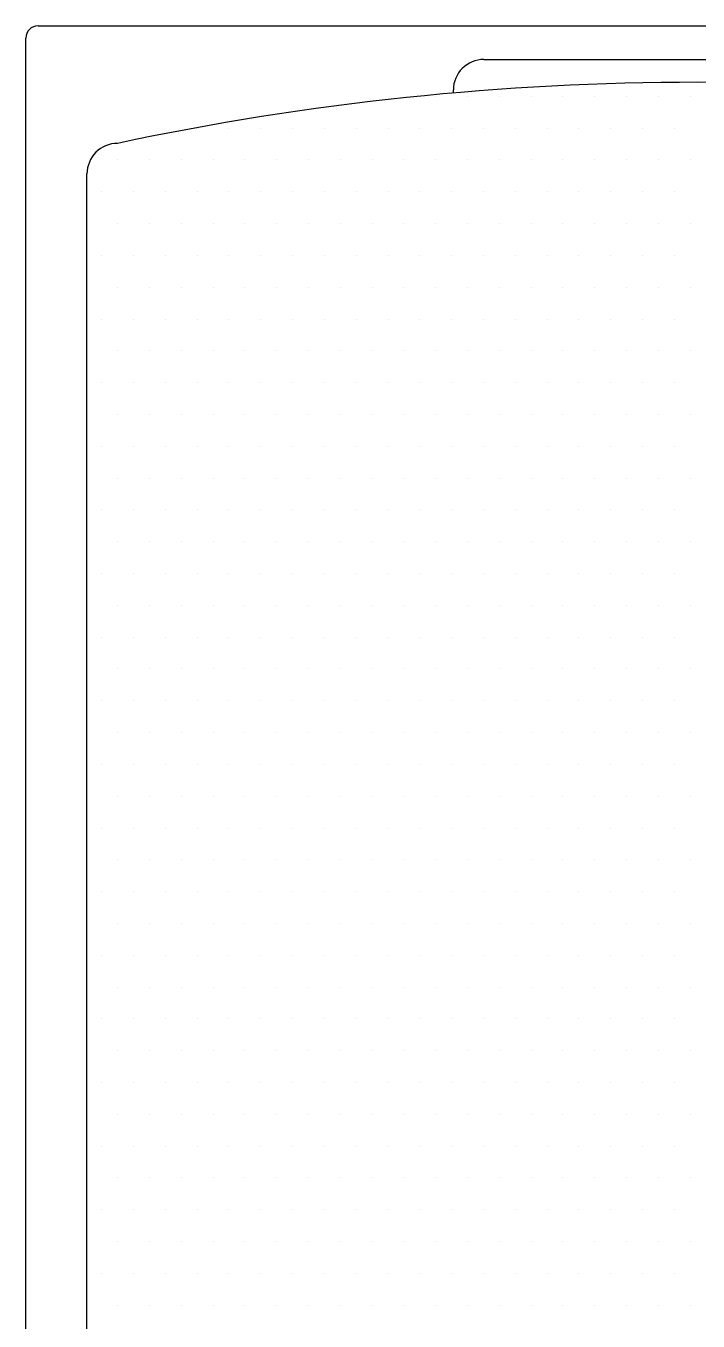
# Model space of a CAD drawing. Header units: inches. Extents: x 11.6 to 54.1, y 10.7 to 35.5.
# Drawn here: x 39.3182 to 39.4503, y 29.4388 to 29.6932 of the extents above; entities that cross this region are included whole.
import ezdxf

# ---------------------------------------------------------------- set-up
doc = ezdxf.new("R2010")
doc.units = ezdxf.units.IN
doc.header["$MEASUREMENT"] = 0
doc.layers.add('02', color=2, linetype='Continuous')

msp = doc.modelspace()

# ---------------------------------------------------------------- linework, layer by layer
at = {"layer": '02'}
for p, q in [((39.32056438176479, 29.69322572491961), (39.57976438185252, 29.69322572491961)), ((39.31816438176721, 29.09322572492835), (39.31816438176721, 29.69082572492204)), ((39.40816438185103, 29.68663373111355), (39.49216438176628, 29.68663373111355)), ((39.39869703129917, 29.67938353526421), (39.39869703129917, 29.67938353526421)), ((39.40216438179888, 29.68004173730748), (39.40216438179888, 29.6806337311196)), ((39.4049470313923, 29.67938353526421), (39.4049470313923, 29.67938353526421)), ((39.41119703136902, 29.67938353526421), (39.41119703136902, 29.67938353526421)), ((39.41744703134574, 29.67938353526421), (39.41744703134574, 29.67938353526421)), ((39.42369703132245, 29.67938353526421), (39.42369703132245, 29.67938353526421)), ((39.42994703129917, 29.67938353526421), (39.42994703129917, 29.67938353526421)), ((39.4361970313923, 29.67938353526421), (39.4361970313923, 29.67938353526421)), ((39.44244703136902, 29.67938353526421), (39.44244703136902, 29.67938353526421)), ((39.44869703134574, 29.67938353526421), (39.44869703134574, 29.67938353526421)), ((39.35182203129917, 29.67313353527294), (39.35182203129917, 29.67313353527294)), ((39.3580720313923, 29.67313353527294), (39.3580720313923, 29.67313353527294)), ((39.36432203136902, 29.67313353527294), (39.36432203136902, 29.67313353527294)), ((39.37057203134574, 29.67313353527294), (39.37057203134574, 29.67313353527294)), ((39.37682203132245, 29.67313353527294), (39.37682203132245, 29.67313353527294)), ((39.38307203129917, 29.67313353527294), (39.38307203129917, 29.67313353527294)), ((39.3893220313923, 29.67313353527294), (39.3893220313923, 29.67313353527294)), ((39.39557203136902, 29.67313353527294), (39.39557203136902, 29.67313353527294)), ((39.40182203134574, 29.67313353527294), (39.40182203134574, 29.67313353527294)), ((39.40807203132245, 29.67313353527294), (39.40807203132245, 29.67313353527294)), ((39.41432203129917, 29.67313353527294), (39.41432203129917, 29.67313353527294)), ((39.4205720313923, 29.67313353527294), (39.4205720313923, 29.67313353527294)), ((39.42682203136902, 29.67313353527294), (39.42682203136902, 29.67313353527294)), ((39.43307203134574, 29.67313353527294), (39.43307203134574, 29.67313353527294)), ((39.43932203132245, 29.67313353527294), (39.43932203132245, 29.67313353527294)), ((39.44557203129917, 29.67313353527294), (39.44557203129917, 29.67313353527294)), ((39.33619703129917, 29.66688353526712), (39.33619703129917, 29.66688353526712)), ((39.3424470313923, 29.66688353526712), (39.3424470313923, 29.66688353526712)), ((39.34869703136902, 29.66688353526712), (39.34869703136902, 29.66688353526712)), ((39.35494703134574, 29.66688353526712), (39.35494703134574, 29.66688353526712)), ((39.36119703132245, 29.66688353526712), (39.36119703132245, 29.66688353526712)), ((39.36744703129917, 29.66688353526712), (39.36744703129917, 29.66688353526712)), ((39.3736970313923, 29.66688353526712), (39.3736970313923, 29.66688353526712)), ((39.37994703136902, 29.66688353526712), (39.37994703136902, 29.66688353526712)), ((39.38619703134574, 29.66688353526712), (39.38619703134574, 29.66688353526712)), ((39.39244703132245, 29.66688353526712), (39.39244703132245, 29.66688353526712)), ((39.39869703129917, 29.66688353526712), (39.39869703129917, 29.66688353526712)), ((39.4049470313923, 29.66688353526712), (39.4049470313923, 29.66688353526712)), ((39.41119703136902, 29.66688353526712), (39.41119703136902, 29.66688353526712)), ((39.41744703134574, 29.66688353526712), (39.41744703134574, 29.66688353526712)), ((39.42369703132245, 29.66688353526712), (39.42369703132245, 29.66688353526712)), ((39.42994703129917, 29.66688353526712), (39.42994703129917, 29.66688353526712)), ((39.4361970313923, 29.66688353526712), (39.4361970313923, 29.66688353526712)), ((39.44244703136902, 29.66688353526712), (39.44244703136902, 29.66688353526712)), ((39.44869703134574, 29.66688353526712), (39.44869703134574, 29.66688353526712)), ((39.33016438187152, 29.18863692528117), (39.33016438187152, 29.66414990569189)), ((39.33307203136902, 29.6606335352613), (39.33307203136902, 29.6606335352613)), ((39.33932203134574, 29.6606335352613), (39.33932203134574, 29.6606335352613)), ((39.34557203132245, 29.6606335352613), (39.34557203132245, 29.6606335352613)), ((39.35182203129917, 29.6606335352613), (39.35182203129917, 29.6606335352613)), ((39.3580720313923, 29.6606335352613), (39.3580720313923, 29.6606335352613)), ((39.36432203136902, 29.6606335352613), (39.36432203136902, 29.6606335352613)), ((39.37057203134574, 29.6606335352613), (39.37057203134574, 29.6606335352613)), ((39.37682203132245, 29.6606335352613), (39.37682203132245, 29.6606335352613)), ((39.38307203129917, 29.6606335352613), (39.38307203129917, 29.6606335352613)), ((39.3893220313923, 29.6606335352613), (39.3893220313923, 29.6606335352613)), ((39.39557203136902, 29.6606335352613), (39.39557203136902, 29.6606335352613)), ((39.40182203134574, 29.6606335352613), (39.40182203134574, 29.6606335352613)), ((39.40807203132245, 29.6606335352613), (39.40807203132245, 29.6606335352613)), ((39.41432203129917, 29.6606335352613), (39.41432203129917, 29.6606335352613)), ((39.4205720313923, 29.6606335352613), (39.4205720313923, 29.6606335352613)), ((39.42682203136902, 29.6606335352613), (39.42682203136902, 29.6606335352613)), ((39.43307203134574, 29.6606335352613), (39.43307203134574, 29.6606335352613)), ((39.43932203132245, 29.6606335352613), (39.43932203132245, 29.6606335352613)), ((39.44557203129917, 29.6606335352613), (39.44557203129917, 29.6606335352613)), ((39.33619703129917, 29.65438353527003), (39.33619703129917, 29.65438353527003)), ((39.3424470313923, 29.65438353527003), (39.3424470313923, 29.65438353527003)), ((39.34869703136902, 29.65438353527003), (39.34869703136902, 29.65438353527003)), ((39.35494703134574, 29.65438353527003), (39.35494703134574, 29.65438353527003)), ((39.36119703132245, 29.65438353527003), (39.36119703132245, 29.65438353527003)), ((39.36744703129917, 29.65438353527003), (39.36744703129917, 29.65438353527003)), ((39.3736970313923, 29.65438353527003), (39.3736970313923, 29.65438353527003)), ((39.37994703136902, 29.65438353527003), (39.37994703136902, 29.65438353527003)), ((39.38619703134574, 29.65438353527003), (39.38619703134574, 29.65438353527003)), ((39.39244703132245, 29.65438353527003), (39.39244703132245, 29.65438353527003)), ((39.39869703129917, 29.65438353527003), (39.39869703129917, 29.65438353527003)), ((39.4049470313923, 29.65438353527003), (39.4049470313923, 29.65438353527003)), ((39.41119703136902, 29.65438353527003), (39.41119703136902, 29.65438353527003)), ((39.41744703134574, 29.65438353527003), (39.41744703134574, 29.65438353527003)), ((39.42369703132245, 29.65438353527003), (39.42369703132245, 29.65438353527003)), ((39.42994703129917, 29.65438353527003), (39.42994703129917, 29.65438353527003)), ((39.4361970313923, 29.65438353527003), (39.4361970313923, 29.65438353527003)), ((39.44244703136902, 29.65438353527003), (39.44244703136902, 29.65438353527003)), ((39.44869703134574, 29.65438353527003), (39.44869703134574, 29.65438353527003)), ((39.33307203136902, 29.64813353526421), (39.33307203136902, 29.64813353526421)), ((39.33932203134574, 29.64813353526421), (39.33932203134574, 29.64813353526421)), ((39.34557203132245, 29.64813353526421), (39.34557203132245, 29.64813353526421)), ((39.35182203129917, 29.64813353526421), (39.35182203129917, 29.64813353526421)), ((39.3580720313923, 29.64813353526421), (39.3580720313923, 29.64813353526421)), ((39.36432203136902, 29.64813353526421), (39.36432203136902, 29.64813353526421)), ((39.37057203134574, 29.64813353526421), (39.37057203134574, 29.64813353526421)), ((39.37682203132245, 29.64813353526421), (39.37682203132245, 29.64813353526421)), ((39.38307203129917, 29.64813353526421), (39.38307203129917, 29.64813353526421)), ((39.3893220313923, 29.64813353526421), (39.3893220313923, 29.64813353526421)), ((39.39557203136902, 29.64813353526421), (39.39557203136902, 29.64813353526421)), ((39.40182203134574, 29.64813353526421), (39.40182203134574, 29.64813353526421)), ((39.40807203132245, 29.64813353526421), (39.40807203132245, 29.64813353526421)), ((39.41432203129917, 29.64813353526421), (39.41432203129917, 29.64813353526421)), ((39.4205720313923, 29.64813353526421), (39.4205720313923, 29.64813353526421)), ((39.42682203136902, 29.64813353526421), (39.42682203136902, 29.64813353526421)), ((39.43307203134574, 29.64813353526421), (39.43307203134574, 29.64813353526421)), ((39.43932203132245, 29.64813353526421), (39.43932203132245, 29.64813353526421)), ((39.44557203129917, 29.64813353526421), (39.44557203129917, 29.64813353526421)), ((39.33619703129917, 29.64188353527294), (39.33619703129917, 29.64188353527294)), ((39.3424470313923, 29.64188353527294), (39.3424470313923, 29.64188353527294)), ((39.34869703136902, 29.64188353527294), (39.34869703136902, 29.64188353527294)), ((39.35494703134574, 29.64188353527294), (39.35494703134574, 29.64188353527294)), ((39.36119703132245, 29.64188353527294), (39.36119703132245, 29.64188353527294)), ((39.36744703129917, 29.64188353527294), (39.36744703129917, 29.64188353527294)), ((39.3736970313923, 29.64188353527294), (39.3736970313923, 29.64188353527294)), ((39.37994703136902, 29.64188353527294), (39.37994703136902, 29.64188353527294)), ((39.38619703134574, 29.64188353527294), (39.38619703134574, 29.64188353527294)), ((39.39244703132245, 29.64188353527294), (39.39244703132245, 29.64188353527294)), ((39.39869703129917, 29.64188353527294), (39.39869703129917, 29.64188353527294)), ((39.4049470313923, 29.64188353527294), (39.4049470313923, 29.64188353527294)), ((39.41119703136902, 29.64188353527294), (39.41119703136902, 29.64188353527294)), ((39.41744703134574, 29.64188353527294), (39.41744703134574, 29.64188353527294)), ((39.42369703132245, 29.64188353527294), (39.42369703132245, 29.64188353527294)), ((39.42994703129917, 29.64188353527294), (39.42994703129917, 29.64188353527294)), ((39.4361970313923, 29.64188353527294), (39.4361970313923, 29.64188353527294)), ((39.44244703136902, 29.64188353527294), (39.44244703136902, 29.64188353527294)), ((39.44869703134574, 29.64188353527294), (39.44869703134574, 29.64188353527294)), ((39.33307203136902, 29.63563353526712), (39.33307203136902, 29.63563353526712)), ((39.33932203134574, 29.63563353526712), (39.33932203134574, 29.63563353526712)), ((39.34557203132245, 29.63563353526712), (39.34557203132245, 29.63563353526712)), ((39.35182203129917, 29.63563353526712), (39.35182203129917, 29.63563353526712)), ((39.3580720313923, 29.63563353526712), (39.3580720313923, 29.63563353526712)), ((39.36432203136902, 29.63563353526712), (39.36432203136902, 29.63563353526712)), ((39.37057203134574, 29.63563353526712), (39.37057203134574, 29.63563353526712)), ((39.37682203132245, 29.63563353526712), (39.37682203132245, 29.63563353526712)), ((39.38307203129917, 29.63563353526712), (39.38307203129917, 29.63563353526712)), ((39.3893220313923, 29.63563353526712), (39.3893220313923, 29.63563353526712)), ((39.39557203136902, 29.63563353526712), (39.39557203136902, 29.63563353526712)), ((39.40182203134574, 29.63563353526712), (39.40182203134574, 29.63563353526712)), ((39.40807203132245, 29.63563353526712), (39.40807203132245, 29.63563353526712)), ((39.41432203129917, 29.63563353526712), (39.41432203129917, 29.63563353526712)), ((39.4205720313923, 29.63563353526712), (39.4205720313923, 29.63563353526712)), ((39.42682203136902, 29.63563353526712), (39.42682203136902, 29.63563353526712)), ((39.43307203134574, 29.63563353526712), (39.43307203134574, 29.63563353526712)), ((39.43932203132245, 29.63563353526712), (39.43932203132245, 29.63563353526712)), ((39.44557203129917, 29.63563353526712), (39.44557203129917, 29.63563353526712)), ((39.33619703129917, 29.6293835352613), (39.33619703129917, 29.6293835352613)), ((39.3424470313923, 29.6293835352613), (39.3424470313923, 29.6293835352613)), ((39.34869703136902, 29.6293835352613), (39.34869703136902, 29.6293835352613)), ((39.35494703134574, 29.6293835352613), (39.35494703134574, 29.6293835352613)), ((39.36119703132245, 29.6293835352613), (39.36119703132245, 29.6293835352613)), ((39.36744703129917, 29.6293835352613), (39.36744703129917, 29.6293835352613)), ((39.3736970313923, 29.6293835352613), (39.3736970313923, 29.6293835352613)), ((39.37994703136902, 29.6293835352613), (39.37994703136902, 29.6293835352613)), ((39.38619703134574, 29.6293835352613), (39.38619703134574, 29.6293835352613)), ((39.39244703132245, 29.6293835352613), (39.39244703132245, 29.6293835352613)), ((39.39869703129917, 29.6293835352613), (39.39869703129917, 29.6293835352613)), ((39.4049470313923, 29.6293835352613), (39.4049470313923, 29.6293835352613)), ((39.41119703136902, 29.6293835352613), (39.41119703136902, 29.6293835352613)), ((39.41744703134574, 29.6293835352613), (39.41744703134574, 29.6293835352613)), ((39.42369703132245, 29.6293835352613), (39.42369703132245, 29.6293835352613)), ((39.42994703129917, 29.6293835352613), (39.42994703129917, 29.6293835352613)), ((39.4361970313923, 29.6293835352613), (39.4361970313923, 29.6293835352613)), ((39.44244703136902, 29.6293835352613), (39.44244703136902, 29.6293835352613)), ((39.44869703134574, 29.6293835352613), (39.44869703134574, 29.6293835352613)), ((39.33307203136902, 29.62313353527003), (39.33307203136902, 29.62313353527003)), ((39.33932203134574, 29.62313353527003), (39.33932203134574, 29.62313353527003)), ((39.34557203132245, 29.62313353527003), (39.34557203132245, 29.62313353527003)), ((39.35182203129917, 29.62313353527003), (39.35182203129917, 29.62313353527003)), ((39.3580720313923, 29.62313353527003), (39.3580720313923, 29.62313353527003)), ((39.36432203136902, 29.62313353527003), (39.36432203136902, 29.62313353527003)), ((39.37057203134574, 29.62313353527003), (39.37057203134574, 29.62313353527003)), ((39.37682203132245, 29.62313353527003), (39.37682203132245, 29.62313353527003)), ((39.38307203129917, 29.62313353527003), (39.38307203129917, 29.62313353527003)), ((39.3893220313923, 29.62313353527003), (39.3893220313923, 29.62313353527003)), ((39.39557203136902, 29.62313353527003), (39.39557203136902, 29.62313353527003)), ((39.40182203134574, 29.62313353527003), (39.40182203134574, 29.62313353527003)), ((39.40807203132245, 29.62313353527003), (39.40807203132245, 29.62313353527003)), ((39.41432203129917, 29.62313353527003), (39.41432203129917, 29.62313353527003)), ((39.4205720313923, 29.62313353527003), (39.4205720313923, 29.62313353527003)), ((39.42682203136902, 29.62313353527003), (39.42682203136902, 29.62313353527003)), ((39.43307203134574, 29.62313353527003), (39.43307203134574, 29.62313353527003)), ((39.43932203132245, 29.62313353527003), (39.43932203132245, 29.62313353527003)), ((39.44557203129917, 29.62313353527003), (39.44557203129917, 29.62313353527003)), ((39.33619703129917, 29.61688353526421), (39.33619703129917, 29.61688353526421)), ((39.3424470313923, 29.61688353526421), (39.3424470313923, 29.61688353526421)), ((39.34869703136902, 29.61688353526421), (39.34869703136902, 29.61688353526421)), ((39.35494703134574, 29.61688353526421), (39.35494703134574, 29.61688353526421)), ((39.36119703132245, 29.61688353526421), (39.36119703132245, 29.61688353526421)), ((39.36744703129917, 29.61688353526421), (39.36744703129917, 29.61688353526421)), ((39.3736970313923, 29.61688353526421), (39.3736970313923, 29.61688353526421)), ((39.37994703136902, 29.61688353526421), (39.37994703136902, 29.61688353526421)), ((39.38619703134574, 29.61688353526421), (39.38619703134574, 29.61688353526421)), ((39.39244703132245, 29.61688353526421), (39.39244703132245, 29.61688353526421)), ((39.39869703129917, 29.61688353526421), (39.39869703129917, 29.61688353526421)), ((39.4049470313923, 29.61688353526421), (39.4049470313923, 29.61688353526421)), ((39.41119703136902, 29.61688353526421), (39.41119703136902, 29.61688353526421)), ((39.41744703134574, 29.61688353526421), (39.41744703134574, 29.61688353526421)), ((39.42369703132245, 29.61688353526421), (39.42369703132245, 29.61688353526421)), ((39.42994703129917, 29.61688353526421), (39.42994703129917, 29.61688353526421)), ((39.4361970313923, 29.61688353526421), (39.4361970313923, 29.61688353526421)), ((39.44244703136902, 29.61688353526421), (39.44244703136902, 29.61688353526421)), ((39.44869703134574, 29.61688353526421), (39.44869703134574, 29.61688353526421)), ((39.33307203136902, 29.61063353527294), (39.33307203136902, 29.61063353527294)), ((39.33932203134574, 29.61063353527294), (39.33932203134574, 29.61063353527294)), ((39.34557203132245, 29.61063353527294), (39.34557203132245, 29.61063353527294)), ((39.35182203129917, 29.61063353527294), (39.35182203129917, 29.61063353527294)), ((39.3580720313923, 29.61063353527294), (39.3580720313923, 29.61063353527294)), ((39.36432203136902, 29.61063353527294), (39.36432203136902, 29.61063353527294)), ((39.37057203134574, 29.61063353527294), (39.37057203134574, 29.61063353527294)), ((39.37682203132245, 29.61063353527294), (39.37682203132245, 29.61063353527294)), ((39.38307203129917, 29.61063353527294), (39.38307203129917, 29.61063353527294)), ((39.3893220313923, 29.61063353527294), (39.3893220313923, 29.61063353527294)), ((39.39557203136902, 29.61063353527294), (39.39557203136902, 29.61063353527294)), ((39.40182203134574, 29.61063353527294), (39.40182203134574, 29.61063353527294)), ((39.40807203132245, 29.61063353527294), (39.40807203132245, 29.61063353527294)), ((39.41432203129917, 29.61063353527294), (39.41432203129917, 29.61063353527294)), ((39.4205720313923, 29.61063353527294), (39.4205720313923, 29.61063353527294)), ((39.42682203136902, 29.61063353527294), (39.42682203136902, 29.61063353527294)), ((39.43307203134574, 29.61063353527294), (39.43307203134574, 29.61063353527294)), ((39.43932203132245, 29.61063353527294), (39.43932203132245, 29.61063353527294)), ((39.44557203129917, 29.61063353527294), (39.44557203129917, 29.61063353527294)), ((39.33619703129917, 29.60438353526712), (39.33619703129917, 29.60438353526712)), ((39.3424470313923, 29.60438353526712), (39.3424470313923, 29.60438353526712)), ((39.34869703136902, 29.60438353526712), (39.34869703136902, 29.60438353526712)), ((39.35494703134574, 29.60438353526712), (39.35494703134574, 29.60438353526712)), ((39.36119703132245, 29.60438353526712), (39.36119703132245, 29.60438353526712)), ((39.36744703129917, 29.60438353526712), (39.36744703129917, 29.60438353526712)), ((39.3736970313923, 29.60438353526712), (39.3736970313923, 29.60438353526712)), ((39.37994703136902, 29.60438353526712), (39.37994703136902, 29.60438353526712)), ((39.38619703134574, 29.60438353526712), (39.38619703134574, 29.60438353526712)), ((39.39244703132245, 29.60438353526712), (39.39244703132245, 29.60438353526712)), ((39.39869703129917, 29.60438353526712), (39.39869703129917, 29.60438353526712)), ((39.4049470313923, 29.60438353526712), (39.4049470313923, 29.60438353526712)), ((39.41119703136902, 29.60438353526712), (39.41119703136902, 29.60438353526712)), ((39.41744703134574, 29.60438353526712), (39.41744703134574, 29.60438353526712)), ((39.42369703132245, 29.60438353526712), (39.42369703132245, 29.60438353526712)), ((39.42994703129917, 29.60438353526712), (39.42994703129917, 29.60438353526712)), ((39.4361970313923, 29.60438353526712), (39.4361970313923, 29.60438353526712)), ((39.44244703136902, 29.60438353526712), (39.44244703136902, 29.60438353526712)), ((39.44869703134574, 29.60438353526712), (39.44869703134574, 29.60438353526712)), ((39.33307203136902, 29.5981335352613), (39.33307203136902, 29.5981335352613)), ((39.33932203134574, 29.5981335352613), (39.33932203134574, 29.5981335352613)), ((39.34557203132245, 29.5981335352613), (39.34557203132245, 29.5981335352613)), ((39.35182203129917, 29.5981335352613), (39.35182203129917, 29.5981335352613)), ((39.3580720313923, 29.5981335352613), (39.3580720313923, 29.5981335352613)), ((39.36432203136902, 29.5981335352613), (39.36432203136902, 29.5981335352613)), ((39.37057203134574, 29.5981335352613), (39.37057203134574, 29.5981335352613)), ((39.37682203132245, 29.5981335352613), (39.37682203132245, 29.5981335352613)), ((39.38307203129917, 29.5981335352613), (39.38307203129917, 29.5981335352613)), ((39.3893220313923, 29.5981335352613), (39.3893220313923, 29.5981335352613)), ((39.39557203136902, 29.5981335352613), (39.39557203136902, 29.5981335352613)), ((39.40182203134574, 29.5981335352613), (39.40182203134574, 29.5981335352613)), ((39.40807203132245, 29.5981335352613), (39.40807203132245, 29.5981335352613)), ((39.41432203129917, 29.5981335352613), (39.41432203129917, 29.5981335352613)), ((39.4205720313923, 29.5981335352613), (39.4205720313923, 29.5981335352613)), ((39.42682203136902, 29.5981335352613), (39.42682203136902, 29.5981335352613)), ((39.43307203134574, 29.5981335352613), (39.43307203134574, 29.5981335352613)), ((39.43932203132245, 29.5981335352613), (39.43932203132245, 29.5981335352613)), ((39.44557203129917, 29.5981335352613), (39.44557203129917, 29.5981335352613)), ((39.33619703129917, 29.59188353527003), (39.33619703129917, 29.59188353527003)), ((39.3424470313923, 29.59188353527003), (39.3424470313923, 29.59188353527003)), ((39.34869703136902, 29.59188353527003), (39.34869703136902, 29.59188353527003)), ((39.35494703134574, 29.59188353527003), (39.35494703134574, 29.59188353527003)), ((39.36119703132245, 29.59188353527003), (39.36119703132245, 29.59188353527003)), ((39.36744703129917, 29.59188353527003), (39.36744703129917, 29.59188353527003)), ((39.3736970313923, 29.59188353527003), (39.3736970313923, 29.59188353527003)), ((39.37994703136902, 29.59188353527003), (39.37994703136902, 29.59188353527003)), ((39.38619703134574, 29.59188353527003), (39.38619703134574, 29.59188353527003)), ((39.39244703132245, 29.59188353527003), (39.39244703132245, 29.59188353527003)), ((39.39869703129917, 29.59188353527003), (39.39869703129917, 29.59188353527003)), ((39.4049470313923, 29.59188353527003), (39.4049470313923, 29.59188353527003)), ((39.41119703136902, 29.59188353527003), (39.41119703136902, 29.59188353527003)), ((39.41744703134574, 29.59188353527003), (39.41744703134574, 29.59188353527003)), ((39.42369703132245, 29.59188353527003), (39.42369703132245, 29.59188353527003)), ((39.42994703129917, 29.59188353527003), (39.42994703129917, 29.59188353527003)), ((39.4361970313923, 29.59188353527003), (39.4361970313923, 29.59188353527003)), ((39.44244703136902, 29.59188353527003), (39.44244703136902, 29.59188353527003)), ((39.44869703134574, 29.59188353527003), (39.44869703134574, 29.59188353527003)), ((39.33307203136902, 29.58563353526421), (39.33307203136902, 29.58563353526421)), ((39.33932203134574, 29.58563353526421), (39.33932203134574, 29.58563353526421)), ((39.34557203132245, 29.58563353526421), (39.34557203132245, 29.58563353526421)), ((39.35182203129917, 29.58563353526421), (39.35182203129917, 29.58563353526421)), ((39.3580720313923, 29.58563353526421), (39.3580720313923, 29.58563353526421)), ((39.36432203136902, 29.58563353526421), (39.36432203136902, 29.58563353526421)), ((39.37057203134574, 29.58563353526421), (39.37057203134574, 29.58563353526421)), ((39.37682203132245, 29.58563353526421), (39.37682203132245, 29.58563353526421)), ((39.38307203129917, 29.58563353526421), (39.38307203129917, 29.58563353526421)), ((39.3893220313923, 29.58563353526421), (39.3893220313923, 29.58563353526421)), ((39.39557203136902, 29.58563353526421), (39.39557203136902, 29.58563353526421)), ((39.40182203134574, 29.58563353526421), (39.40182203134574, 29.58563353526421)), ((39.40807203132245, 29.58563353526421), (39.40807203132245, 29.58563353526421)), ((39.41432203129917, 29.58563353526421), (39.41432203129917, 29.58563353526421)), ((39.4205720313923, 29.58563353526421), (39.4205720313923, 29.58563353526421)), ((39.42682203136902, 29.58563353526421), (39.42682203136902, 29.58563353526421)), ((39.43307203134574, 29.58563353526421), (39.43307203134574, 29.58563353526421)), ((39.43932203132245, 29.58563353526421), (39.43932203132245, 29.58563353526421)), ((39.44557203129917, 29.58563353526421), (39.44557203129917, 29.58563353526421)), ((39.33619703129917, 29.57938353527294), (39.33619703129917, 29.57938353527294)), ((39.3424470313923, 29.57938353527294), (39.3424470313923, 29.57938353527294)), ((39.34869703136902, 29.57938353527294), (39.34869703136902, 29.57938353527294)), ((39.35494703134574, 29.57938353527294), (39.35494703134574, 29.57938353527294)), ((39.36119703132245, 29.57938353527294), (39.36119703132245, 29.57938353527294)), ((39.36744703129917, 29.57938353527294), (39.36744703129917, 29.57938353527294)), ((39.3736970313923, 29.57938353527294), (39.3736970313923, 29.57938353527294)), ((39.37994703136902, 29.57938353527294), (39.37994703136902, 29.57938353527294)), ((39.38619703134574, 29.57938353527294), (39.38619703134574, 29.57938353527294)), ((39.39244703132245, 29.57938353527294), (39.39244703132245, 29.57938353527294)), ((39.39869703129917, 29.57938353527294), (39.39869703129917, 29.57938353527294)), ((39.4049470313923, 29.57938353527294), (39.4049470313923, 29.57938353527294)), ((39.41119703136902, 29.57938353527294), (39.41119703136902, 29.57938353527294)), ((39.41744703134574, 29.57938353527294), (39.41744703134574, 29.57938353527294)), ((39.42369703132245, 29.57938353527294), (39.42369703132245, 29.57938353527294)), ((39.42994703129917, 29.57938353527294), (39.42994703129917, 29.57938353527294)), ((39.4361970313923, 29.57938353527294), (39.4361970313923, 29.57938353527294)), ((39.44244703136902, 29.57938353527294), (39.44244703136902, 29.57938353527294)), ((39.44869703134574, 29.57938353527294), (39.44869703134574, 29.57938353527294)), ((39.33307203136902, 29.57313353526712), (39.33307203136902, 29.57313353526712)), ((39.33932203134574, 29.57313353526712), (39.33932203134574, 29.57313353526712)), ((39.34557203132245, 29.57313353526712), (39.34557203132245, 29.57313353526712)), ((39.35182203129917, 29.57313353526712), (39.35182203129917, 29.57313353526712)), ((39.3580720313923, 29.57313353526712), (39.3580720313923, 29.57313353526712)), ((39.36432203136902, 29.57313353526712), (39.36432203136902, 29.57313353526712)), ((39.37057203134574, 29.57313353526712), (39.37057203134574, 29.57313353526712)), ((39.37682203132245, 29.57313353526712), (39.37682203132245, 29.57313353526712)), ((39.38307203129917, 29.57313353526712), (39.38307203129917, 29.57313353526712)), ((39.3893220313923, 29.57313353526712), (39.3893220313923, 29.57313353526712)), ((39.39557203136902, 29.57313353526712), (39.39557203136902, 29.57313353526712)), ((39.40182203134574, 29.57313353526712), (39.40182203134574, 29.57313353526712)), ((39.40807203132245, 29.57313353526712), (39.40807203132245, 29.57313353526712)), ((39.41432203129917, 29.57313353526712), (39.41432203129917, 29.57313353526712)), ((39.4205720313923, 29.57313353526712), (39.4205720313923, 29.57313353526712)), ((39.42682203136902, 29.57313353526712), (39.42682203136902, 29.57313353526712)), ((39.43307203134574, 29.57313353526712), (39.43307203134574, 29.57313353526712)), ((39.43932203132245, 29.57313353526712), (39.43932203132245, 29.57313353526712)), ((39.44557203129917, 29.57313353526712), (39.44557203129917, 29.57313353526712)), ((39.33619703129917, 29.5668835352613), (39.33619703129917, 29.5668835352613)), ((39.3424470313923, 29.5668835352613), (39.3424470313923, 29.5668835352613)), ((39.34869703136902, 29.5668835352613), (39.34869703136902, 29.5668835352613)), ((39.35494703134574, 29.5668835352613), (39.35494703134574, 29.5668835352613)), ((39.36119703132245, 29.5668835352613), (39.36119703132245, 29.5668835352613)), ((39.36744703129917, 29.5668835352613), (39.36744703129917, 29.5668835352613)), ((39.3736970313923, 29.5668835352613), (39.3736970313923, 29.5668835352613)), ((39.37994703136902, 29.5668835352613), (39.37994703136902, 29.5668835352613)), ((39.38619703134574, 29.5668835352613), (39.38619703134574, 29.5668835352613)), ((39.39244703132245, 29.5668835352613), (39.39244703132245, 29.5668835352613)), ((39.39869703129917, 29.5668835352613), (39.39869703129917, 29.5668835352613)), ((39.4049470313923, 29.5668835352613), (39.4049470313923, 29.5668835352613)), ((39.41119703136902, 29.5668835352613), (39.41119703136902, 29.5668835352613)), ((39.41744703134574, 29.5668835352613), (39.41744703134574, 29.5668835352613)), ((39.42369703132245, 29.5668835352613), (39.42369703132245, 29.5668835352613)), ((39.42994703129917, 29.5668835352613), (39.42994703129917, 29.5668835352613)), ((39.4361970313923, 29.5668835352613), (39.4361970313923, 29.5668835352613)), ((39.44244703136902, 29.5668835352613), (39.44244703136902, 29.5668835352613)), ((39.44869703134574, 29.5668835352613), (39.44869703134574, 29.5668835352613)), ((39.33307203136902, 29.56063353527003), (39.33307203136902, 29.56063353527003)), ((39.33932203134574, 29.56063353527003), (39.33932203134574, 29.56063353527003)), ((39.34557203132245, 29.56063353527003), (39.34557203132245, 29.56063353527003)), ((39.35182203129917, 29.56063353527003), (39.35182203129917, 29.56063353527003)), ((39.3580720313923, 29.56063353527003), (39.3580720313923, 29.56063353527003)), ((39.36432203136902, 29.56063353527003), (39.36432203136902, 29.56063353527003)), ((39.37057203134574, 29.56063353527003), (39.37057203134574, 29.56063353527003)), ((39.37682203132245, 29.56063353527003), (39.37682203132245, 29.56063353527003)), ((39.38307203129917, 29.56063353527003), (39.38307203129917, 29.56063353527003)), ((39.3893220313923, 29.56063353527003), (39.3893220313923, 29.56063353527003)), ((39.39557203136902, 29.56063353527003), (39.39557203136902, 29.56063353527003)), ((39.40182203134574, 29.56063353527003), (39.40182203134574, 29.56063353527003)), ((39.40807203132245, 29.56063353527003), (39.40807203132245, 29.56063353527003)), ((39.41432203129917, 29.56063353527003), (39.41432203129917, 29.56063353527003)), ((39.4205720313923, 29.56063353527003), (39.4205720313923, 29.56063353527003)), ((39.42682203136902, 29.56063353527003), (39.42682203136902, 29.56063353527003)), ((39.43307203134574, 29.56063353527003), (39.43307203134574, 29.56063353527003)), ((39.43932203132245, 29.56063353527003), (39.43932203132245, 29.56063353527003)), ((39.44557203129917, 29.56063353527003), (39.44557203129917, 29.56063353527003)), ((39.33619703129917, 29.55438353526421), (39.33619703129917, 29.55438353526421)), ((39.3424470313923, 29.55438353526421), (39.3424470313923, 29.55438353526421)), ((39.34869703136902, 29.55438353526421), (39.34869703136902, 29.55438353526421)), ((39.35494703134574, 29.55438353526421), (39.35494703134574, 29.55438353526421)), ((39.36119703132245, 29.55438353526421), (39.36119703132245, 29.55438353526421)), ((39.36744703129917, 29.55438353526421), (39.36744703129917, 29.55438353526421)), ((39.3736970313923, 29.55438353526421), (39.3736970313923, 29.55438353526421)), ((39.37994703136902, 29.55438353526421), (39.37994703136902, 29.55438353526421)), ((39.38619703134574, 29.55438353526421), (39.38619703134574, 29.55438353526421)), ((39.39244703132245, 29.55438353526421), (39.39244703132245, 29.55438353526421)), ((39.39869703129917, 29.55438353526421), (39.39869703129917, 29.55438353526421)), ((39.4049470313923, 29.55438353526421), (39.4049470313923, 29.55438353526421)), ((39.41119703136902, 29.55438353526421), (39.41119703136902, 29.55438353526421)), ((39.41744703134574, 29.55438353526421), (39.41744703134574, 29.55438353526421)), ((39.42369703132245, 29.55438353526421), (39.42369703132245, 29.55438353526421)), ((39.42994703129917, 29.55438353526421), (39.42994703129917, 29.55438353526421)), ((39.4361970313923, 29.55438353526421), (39.4361970313923, 29.55438353526421)), ((39.44244703136902, 29.55438353526421), (39.44244703136902, 29.55438353526421)), ((39.44869703134574, 29.55438353526421), (39.44869703134574, 29.55438353526421)), ((39.33307203136902, 29.54813353527294), (39.33307203136902, 29.54813353527294)), ((39.33932203134574, 29.54813353527294), (39.33932203134574, 29.54813353527294)), ((39.34557203132245, 29.54813353527294), (39.34557203132245, 29.54813353527294)), ((39.35182203129917, 29.54813353527294), (39.35182203129917, 29.54813353527294)), ((39.3580720313923, 29.54813353527294), (39.3580720313923, 29.54813353527294)), ((39.36432203136902, 29.54813353527294), (39.36432203136902, 29.54813353527294)), ((39.37057203134574, 29.54813353527294), (39.37057203134574, 29.54813353527294)), ((39.37682203132245, 29.54813353527294), (39.37682203132245, 29.54813353527294)), ((39.38307203129917, 29.54813353527294), (39.38307203129917, 29.54813353527294)), ((39.3893220313923, 29.54813353527294), (39.3893220313923, 29.54813353527294)), ((39.39557203136902, 29.54813353527294), (39.39557203136902, 29.54813353527294)), ((39.40182203134574, 29.54813353527294), (39.40182203134574, 29.54813353527294)), ((39.40807203132245, 29.54813353527294), (39.40807203132245, 29.54813353527294)), ((39.41432203129917, 29.54813353527294), (39.41432203129917, 29.54813353527294)), ((39.4205720313923, 29.54813353527294), (39.4205720313923, 29.54813353527294)), ((39.42682203136902, 29.54813353527294), (39.42682203136902, 29.54813353527294)), ((39.43307203134574, 29.54813353527294), (39.43307203134574, 29.54813353527294)), ((39.43932203132245, 29.54813353527294), (39.43932203132245, 29.54813353527294)), ((39.44557203129917, 29.54813353527294), (39.44557203129917, 29.54813353527294)), ((39.33619703129917, 29.54188353526712), (39.33619703129917, 29.54188353526712)), ((39.3424470313923, 29.54188353526712), (39.3424470313923, 29.54188353526712)), ((39.34869703136902, 29.54188353526712), (39.34869703136902, 29.54188353526712)), ((39.35494703134574, 29.54188353526712), (39.35494703134574, 29.54188353526712)), ((39.36119703132245, 29.54188353526712), (39.36119703132245, 29.54188353526712)), ((39.36744703129917, 29.54188353526712), (39.36744703129917, 29.54188353526712)), ((39.3736970313923, 29.54188353526712), (39.3736970313923, 29.54188353526712)), ((39.37994703136902, 29.54188353526712), (39.37994703136902, 29.54188353526712)), ((39.38619703134574, 29.54188353526712), (39.38619703134574, 29.54188353526712)), ((39.39244703132245, 29.54188353526712), (39.39244703132245, 29.54188353526712)), ((39.39869703129917, 29.54188353526712), (39.39869703129917, 29.54188353526712)), ((39.4049470313923, 29.54188353526712), (39.4049470313923, 29.54188353526712)), ((39.41119703136902, 29.54188353526712), (39.41119703136902, 29.54188353526712)), ((39.41744703134574, 29.54188353526712), (39.41744703134574, 29.54188353526712)), ((39.42369703132245, 29.54188353526712), (39.42369703132245, 29.54188353526712)), ((39.42994703129917, 29.54188353526712), (39.42994703129917, 29.54188353526712)), ((39.4361970313923, 29.54188353526712), (39.4361970313923, 29.54188353526712)), ((39.44244703136902, 29.54188353526712), (39.44244703136902, 29.54188353526712)), ((39.44869703134574, 29.54188353526712), (39.44869703134574, 29.54188353526712)), ((39.33307203136902, 29.5356335352613), (39.33307203136902, 29.5356335352613)), ((39.33932203134574, 29.5356335352613), (39.33932203134574, 29.5356335352613)), ((39.34557203132245, 29.5356335352613), (39.34557203132245, 29.5356335352613)), ((39.35182203129917, 29.5356335352613), (39.35182203129917, 29.5356335352613)), ((39.3580720313923, 29.5356335352613), (39.3580720313923, 29.5356335352613)), ((39.36432203136902, 29.5356335352613), (39.36432203136902, 29.5356335352613)), ((39.37057203134574, 29.5356335352613), (39.37057203134574, 29.5356335352613)), ((39.37682203132245, 29.5356335352613), (39.37682203132245, 29.5356335352613)), ((39.38307203129917, 29.5356335352613), (39.38307203129917, 29.5356335352613)), ((39.3893220313923, 29.5356335352613), (39.3893220313923, 29.5356335352613)), ((39.39557203136902, 29.5356335352613), (39.39557203136902, 29.5356335352613)), ((39.40182203134574, 29.5356335352613), (39.40182203134574, 29.5356335352613)), ((39.40807203132245, 29.5356335352613), (39.40807203132245, 29.5356335352613)), ((39.41432203129917, 29.5356335352613), (39.41432203129917, 29.5356335352613)), ((39.4205720313923, 29.5356335352613), (39.4205720313923, 29.5356335352613)), ((39.42682203136902, 29.5356335352613), (39.42682203136902, 29.5356335352613)), ((39.43307203134574, 29.5356335352613), (39.43307203134574, 29.5356335352613)), ((39.43932203132245, 29.5356335352613), (39.43932203132245, 29.5356335352613)), ((39.44557203129917, 29.5356335352613), (39.44557203129917, 29.5356335352613)), ((39.33619703129917, 29.52938353527003), (39.33619703129917, 29.52938353527003)), ((39.3424470313923, 29.52938353527003), (39.3424470313923, 29.52938353527003)), ((39.34869703136902, 29.52938353527003), (39.34869703136902, 29.52938353527003)), ((39.35494703134574, 29.52938353527003), (39.35494703134574, 29.52938353527003)), ((39.36119703132245, 29.52938353527003), (39.36119703132245, 29.52938353527003)), ((39.36744703129917, 29.52938353527003), (39.36744703129917, 29.52938353527003)), ((39.3736970313923, 29.52938353527003), (39.3736970313923, 29.52938353527003)), ((39.37994703136902, 29.52938353527003), (39.37994703136902, 29.52938353527003)), ((39.38619703134574, 29.52938353527003), (39.38619703134574, 29.52938353527003)), ((39.39244703132245, 29.52938353527003), (39.39244703132245, 29.52938353527003)), ((39.39869703129917, 29.52938353527003), (39.39869703129917, 29.52938353527003)), ((39.4049470313923, 29.52938353527003), (39.4049470313923, 29.52938353527003)), ((39.41119703136902, 29.52938353527003), (39.41119703136902, 29.52938353527003)), ((39.41744703134574, 29.52938353527003), (39.41744703134574, 29.52938353527003)), ((39.42369703132245, 29.52938353527003), (39.42369703132245, 29.52938353527003)), ((39.42994703129917, 29.52938353527003), (39.42994703129917, 29.52938353527003)), ((39.4361970313923, 29.52938353527003), (39.4361970313923, 29.52938353527003)), ((39.44244703136902, 29.52938353527003), (39.44244703136902, 29.52938353527003)), ((39.44869703134574, 29.52938353527003), (39.44869703134574, 29.52938353527003)), ((39.33307203136902, 29.52313353526421), (39.33307203136902, 29.52313353526421)), ((39.33932203134574, 29.52313353526421), (39.33932203134574, 29.52313353526421)), ((39.34557203132245, 29.52313353526421), (39.34557203132245, 29.52313353526421)), ((39.35182203129917, 29.52313353526421), (39.35182203129917, 29.52313353526421)), ((39.3580720313923, 29.52313353526421), (39.3580720313923, 29.52313353526421)), ((39.36432203136902, 29.52313353526421), (39.36432203136902, 29.52313353526421)), ((39.37057203134574, 29.52313353526421), (39.37057203134574, 29.52313353526421)), ((39.37682203132245, 29.52313353526421), (39.37682203132245, 29.52313353526421)), ((39.38307203129917, 29.52313353526421), (39.38307203129917, 29.52313353526421)), ((39.3893220313923, 29.52313353526421), (39.3893220313923, 29.52313353526421)), ((39.39557203136902, 29.52313353526421), (39.39557203136902, 29.52313353526421)), ((39.40182203134574, 29.52313353526421), (39.40182203134574, 29.52313353526421)), ((39.40807203132245, 29.52313353526421), (39.40807203132245, 29.52313353526421)), ((39.41432203129917, 29.52313353526421), (39.41432203129917, 29.52313353526421)), ((39.4205720313923, 29.52313353526421), (39.4205720313923, 29.52313353526421)), ((39.42682203136902, 29.52313353526421), (39.42682203136902, 29.52313353526421)), ((39.43307203134574, 29.52313353526421), (39.43307203134574, 29.52313353526421)), ((39.43932203132245, 29.52313353526421), (39.43932203132245, 29.52313353526421)), ((39.44557203129917, 29.52313353526421), (39.44557203129917, 29.52313353526421)), ((39.33619703129917, 29.51688353527294), (39.33619703129917, 29.51688353527294)), ((39.3424470313923, 29.51688353527294), (39.3424470313923, 29.51688353527294)), ((39.34869703136902, 29.51688353527294), (39.34869703136902, 29.51688353527294)), ((39.35494703134574, 29.51688353527294), (39.35494703134574, 29.51688353527294)), ((39.36119703132245, 29.51688353527294), (39.36119703132245, 29.51688353527294)), ((39.36744703129917, 29.51688353527294), (39.36744703129917, 29.51688353527294)), ((39.3736970313923, 29.51688353527294), (39.3736970313923, 29.51688353527294)), ((39.37994703136902, 29.51688353527294), (39.37994703136902, 29.51688353527294)), ((39.38619703134574, 29.51688353527294), (39.38619703134574, 29.51688353527294)), ((39.39244703132245, 29.51688353527294), (39.39244703132245, 29.51688353527294)), ((39.39869703129917, 29.51688353527294), (39.39869703129917, 29.51688353527294)), ((39.4049470313923, 29.51688353527294), (39.4049470313923, 29.51688353527294)), ((39.41119703136902, 29.51688353527294), (39.41119703136902, 29.51688353527294)), ((39.41744703134574, 29.51688353527294), (39.41744703134574, 29.51688353527294)), ((39.42369703132245, 29.51688353527294), (39.42369703132245, 29.51688353527294)), ((39.42994703129917, 29.51688353527294), (39.42994703129917, 29.51688353527294)), ((39.4361970313923, 29.51688353527294), (39.4361970313923, 29.51688353527294)), ((39.44244703136902, 29.51688353527294), (39.44244703136902, 29.51688353527294)), ((39.44869703134574, 29.51688353527294), (39.44869703134574, 29.51688353527294)), ((39.33307203136902, 29.51063353526712), (39.33307203136902, 29.51063353526712)), ((39.33932203134574, 29.51063353526712), (39.33932203134574, 29.51063353526712)), ((39.34557203132245, 29.51063353526712), (39.34557203132245, 29.51063353526712)), ((39.35182203129917, 29.51063353526712), (39.35182203129917, 29.51063353526712)), ((39.3580720313923, 29.51063353526712), (39.3580720313923, 29.51063353526712)), ((39.36432203136902, 29.51063353526712), (39.36432203136902, 29.51063353526712)), ((39.37057203134574, 29.51063353526712), (39.37057203134574, 29.51063353526712)), ((39.37682203132245, 29.51063353526712), (39.37682203132245, 29.51063353526712)), ((39.38307203129917, 29.51063353526712), (39.38307203129917, 29.51063353526712)), ((39.3893220313923, 29.51063353526712), (39.3893220313923, 29.51063353526712)), ((39.39557203136902, 29.51063353526712), (39.39557203136902, 29.51063353526712)), ((39.40182203134574, 29.51063353526712), (39.40182203134574, 29.51063353526712)), ((39.40807203132245, 29.51063353526712), (39.40807203132245, 29.51063353526712)), ((39.41432203129917, 29.51063353526712), (39.41432203129917, 29.51063353526712)), ((39.4205720313923, 29.51063353526712), (39.4205720313923, 29.51063353526712)), ((39.42682203136902, 29.51063353526712), (39.42682203136902, 29.51063353526712)), ((39.43307203134574, 29.51063353526712), (39.43307203134574, 29.51063353526712)), ((39.43932203132245, 29.51063353526712), (39.43932203132245, 29.51063353526712)), ((39.44557203129917, 29.51063353526712), (39.44557203129917, 29.51063353526712)), ((39.33619703129917, 29.5043835352613), (39.33619703129917, 29.5043835352613)), ((39.3424470313923, 29.5043835352613), (39.3424470313923, 29.5043835352613)), ((39.34869703136902, 29.5043835352613), (39.34869703136902, 29.5043835352613)), ((39.35494703134574, 29.5043835352613), (39.35494703134574, 29.5043835352613)), ((39.36119703132245, 29.5043835352613), (39.36119703132245, 29.5043835352613)), ((39.36744703129917, 29.5043835352613), (39.36744703129917, 29.5043835352613)), ((39.3736970313923, 29.5043835352613), (39.3736970313923, 29.5043835352613)), ((39.37994703136902, 29.5043835352613), (39.37994703136902, 29.5043835352613)), ((39.38619703134574, 29.5043835352613), (39.38619703134574, 29.5043835352613)), ((39.39244703132245, 29.5043835352613), (39.39244703132245, 29.5043835352613)), ((39.39869703129917, 29.5043835352613), (39.39869703129917, 29.5043835352613)), ((39.4049470313923, 29.5043835352613), (39.4049470313923, 29.5043835352613)), ((39.41119703136902, 29.5043835352613), (39.41119703136902, 29.5043835352613)), ((39.41744703134574, 29.5043835352613), (39.41744703134574, 29.5043835352613)), ((39.42369703132245, 29.5043835352613), (39.42369703132245, 29.5043835352613)), ((39.42994703129917, 29.5043835352613), (39.42994703129917, 29.5043835352613)), ((39.4361970313923, 29.5043835352613), (39.4361970313923, 29.5043835352613)), ((39.44244703136902, 29.5043835352613), (39.44244703136902, 29.5043835352613)), ((39.44869703134574, 29.5043835352613), (39.44869703134574, 29.5043835352613)), ((39.33307203136902, 29.49813353527003), (39.33307203136902, 29.49813353527003)), ((39.33932203134574, 29.49813353527003), (39.33932203134574, 29.49813353527003)), ((39.34557203132245, 29.49813353527003), (39.34557203132245, 29.49813353527003)), ((39.35182203129917, 29.49813353527003), (39.35182203129917, 29.49813353527003)), ((39.3580720313923, 29.49813353527003), (39.3580720313923, 29.49813353527003)), ((39.36432203136902, 29.49813353527003), (39.36432203136902, 29.49813353527003)), ((39.37057203134574, 29.49813353527003), (39.37057203134574, 29.49813353527003)), ((39.37682203132245, 29.49813353527003), (39.37682203132245, 29.49813353527003)), ((39.38307203129917, 29.49813353527003), (39.38307203129917, 29.49813353527003)), ((39.3893220313923, 29.49813353527003), (39.3893220313923, 29.49813353527003)), ((39.39557203136902, 29.49813353527003), (39.39557203136902, 29.49813353527003)), ((39.40182203134574, 29.49813353527003), (39.40182203134574, 29.49813353527003)), ((39.40807203132245, 29.49813353527003), (39.40807203132245, 29.49813353527003)), ((39.41432203129917, 29.49813353527003), (39.41432203129917, 29.49813353527003)), ((39.4205720313923, 29.49813353527003), (39.4205720313923, 29.49813353527003)), ((39.42682203136902, 29.49813353527003), (39.42682203136902, 29.49813353527003)), ((39.43307203134574, 29.49813353527003), (39.43307203134574, 29.49813353527003)), ((39.43932203132245, 29.49813353527003), (39.43932203132245, 29.49813353527003)), ((39.44557203129917, 29.49813353527003), (39.44557203129917, 29.49813353527003)), ((39.33619703129917, 29.49188353526421), (39.33619703129917, 29.49188353526421)), ((39.3424470313923, 29.49188353526421), (39.3424470313923, 29.49188353526421)), ((39.34869703136902, 29.49188353526421), (39.34869703136902, 29.49188353526421)), ((39.35494703134574, 29.49188353526421), (39.35494703134574, 29.49188353526421)), ((39.36119703132245, 29.49188353526421), (39.36119703132245, 29.49188353526421)), ((39.36744703129917, 29.49188353526421), (39.36744703129917, 29.49188353526421)), ((39.3736970313923, 29.49188353526421), (39.3736970313923, 29.49188353526421)), ((39.37994703136902, 29.49188353526421), (39.37994703136902, 29.49188353526421)), ((39.38619703134574, 29.49188353526421), (39.38619703134574, 29.49188353526421)), ((39.39244703132245, 29.49188353526421), (39.39244703132245, 29.49188353526421)), ((39.39869703129917, 29.49188353526421), (39.39869703129917, 29.49188353526421)), ((39.4049470313923, 29.49188353526421), (39.4049470313923, 29.49188353526421)), ((39.41119703136902, 29.49188353526421), (39.41119703136902, 29.49188353526421)), ((39.41744703134574, 29.49188353526421), (39.41744703134574, 29.49188353526421)), ((39.42369703132245, 29.49188353526421), (39.42369703132245, 29.49188353526421)), ((39.42994703129917, 29.49188353526421), (39.42994703129917, 29.49188353526421)), ((39.4361970313923, 29.49188353526421), (39.4361970313923, 29.49188353526421)), ((39.44244703136902, 29.49188353526421), (39.44244703136902, 29.49188353526421)), ((39.44869703134574, 29.49188353526421), (39.44869703134574, 29.49188353526421)), ((39.33307203136902, 29.48563353527294), (39.33307203136902, 29.48563353527294)), ((39.33932203134574, 29.48563353527294), (39.33932203134574, 29.48563353527294)), ((39.34557203132245, 29.48563353527294), (39.34557203132245, 29.48563353527294)), ((39.35182203129917, 29.48563353527294), (39.35182203129917, 29.48563353527294)), ((39.3580720313923, 29.48563353527294), (39.3580720313923, 29.48563353527294)), ((39.36432203136902, 29.48563353527294), (39.36432203136902, 29.48563353527294)), ((39.37057203134574, 29.48563353527294), (39.37057203134574, 29.48563353527294)), ((39.37682203132245, 29.48563353527294), (39.37682203132245, 29.48563353527294)), ((39.38307203129917, 29.48563353527294), (39.38307203129917, 29.48563353527294)), ((39.3893220313923, 29.48563353527294), (39.3893220313923, 29.48563353527294)), ((39.39557203136902, 29.48563353527294), (39.39557203136902, 29.48563353527294)), ((39.40182203134574, 29.48563353527294), (39.40182203134574, 29.48563353527294)), ((39.40807203132245, 29.48563353527294), (39.40807203132245, 29.48563353527294)), ((39.41432203129917, 29.48563353527294), (39.41432203129917, 29.48563353527294)), ((39.4205720313923, 29.48563353527294), (39.4205720313923, 29.48563353527294)), ((39.42682203136902, 29.48563353527294), (39.42682203136902, 29.48563353527294)), ((39.43307203134574, 29.48563353527294), (39.43307203134574, 29.48563353527294)), ((39.43932203132245, 29.48563353527294), (39.43932203132245, 29.48563353527294)), ((39.44557203129917, 29.48563353527294), (39.44557203129917, 29.48563353527294)), ((39.33619703129917, 29.47938353526712), (39.33619703129917, 29.47938353526712)), ((39.3424470313923, 29.47938353526712), (39.3424470313923, 29.47938353526712)), ((39.34869703136902, 29.47938353526712), (39.34869703136902, 29.47938353526712)), ((39.35494703134574, 29.47938353526712), (39.35494703134574, 29.47938353526712)), ((39.36119703132245, 29.47938353526712), (39.36119703132245, 29.47938353526712)), ((39.36744703129917, 29.47938353526712), (39.36744703129917, 29.47938353526712)), ((39.3736970313923, 29.47938353526712), (39.3736970313923, 29.47938353526712)), ((39.37994703136902, 29.47938353526712), (39.37994703136902, 29.47938353526712)), ((39.38619703134574, 29.47938353526712), (39.38619703134574, 29.47938353526712)), ((39.39244703132245, 29.47938353526712), (39.39244703132245, 29.47938353526712)), ((39.39869703129917, 29.47938353526712), (39.39869703129917, 29.47938353526712)), ((39.4049470313923, 29.47938353526712), (39.4049470313923, 29.47938353526712)), ((39.41119703136902, 29.47938353526712), (39.41119703136902, 29.47938353526712)), ((39.41744703134574, 29.47938353526712), (39.41744703134574, 29.47938353526712)), ((39.42369703132245, 29.47938353526712), (39.42369703132245, 29.47938353526712)), ((39.42994703129917, 29.47938353526712), (39.42994703129917, 29.47938353526712)), ((39.4361970313923, 29.47938353526712), (39.4361970313923, 29.47938353526712)), ((39.44244703136902, 29.47938353526712), (39.44244703136902, 29.47938353526712)), ((39.44869703134574, 29.47938353526712), (39.44869703134574, 29.47938353526712)), ((39.33307203136902, 29.4731335352613), (39.33307203136902, 29.4731335352613)), ((39.33932203134574, 29.4731335352613), (39.33932203134574, 29.4731335352613)), ((39.34557203132245, 29.4731335352613), (39.34557203132245, 29.4731335352613)), ((39.35182203129917, 29.4731335352613), (39.35182203129917, 29.4731335352613)), ((39.3580720313923, 29.4731335352613), (39.3580720313923, 29.4731335352613)), ((39.36432203136902, 29.4731335352613), (39.36432203136902, 29.4731335352613)), ((39.37057203134574, 29.4731335352613), (39.37057203134574, 29.4731335352613)), ((39.37682203132245, 29.4731335352613), (39.37682203132245, 29.4731335352613)), ((39.38307203129917, 29.4731335352613), (39.38307203129917, 29.4731335352613)), ((39.3893220313923, 29.4731335352613), (39.3893220313923, 29.4731335352613)), ((39.39557203136902, 29.4731335352613), (39.39557203136902, 29.4731335352613)), ((39.40182203134574, 29.4731335352613), (39.40182203134574, 29.4731335352613)), ((39.40807203132245, 29.4731335352613), (39.40807203132245, 29.4731335352613)), ((39.41432203129917, 29.4731335352613), (39.41432203129917, 29.4731335352613)), ((39.4205720313923, 29.4731335352613), (39.4205720313923, 29.4731335352613)), ((39.42682203136902, 29.4731335352613), (39.42682203136902, 29.4731335352613)), ((39.43307203134574, 29.4731335352613), (39.43307203134574, 29.4731335352613)), ((39.43932203132245, 29.4731335352613), (39.43932203132245, 29.4731335352613)), ((39.44557203129917, 29.4731335352613), (39.44557203129917, 29.4731335352613)), ((39.33619703129917, 29.46688353527003), (39.33619703129917, 29.46688353527003)), ((39.3424470313923, 29.46688353527003), (39.3424470313923, 29.46688353527003)), ((39.34869703136902, 29.46688353527003), (39.34869703136902, 29.46688353527003)), ((39.35494703134574, 29.46688353527003), (39.35494703134574, 29.46688353527003)), ((39.36119703132245, 29.46688353527003), (39.36119703132245, 29.46688353527003)), ((39.36744703129917, 29.46688353527003), (39.36744703129917, 29.46688353527003)), ((39.3736970313923, 29.46688353527003), (39.3736970313923, 29.46688353527003)), ((39.37994703136902, 29.46688353527003), (39.37994703136902, 29.46688353527003)), ((39.38619703134574, 29.46688353527003), (39.38619703134574, 29.46688353527003)), ((39.39244703132245, 29.46688353527003), (39.39244703132245, 29.46688353527003)), ((39.39869703129917, 29.46688353527003), (39.39869703129917, 29.46688353527003)), ((39.4049470313923, 29.46688353527003), (39.4049470313923, 29.46688353527003)), ((39.41119703136902, 29.46688353527003), (39.41119703136902, 29.46688353527003)), ((39.41744703134574, 29.46688353527003), (39.41744703134574, 29.46688353527003)), ((39.42369703132245, 29.46688353527003), (39.42369703132245, 29.46688353527003)), ((39.42994703129917, 29.46688353527003), (39.42994703129917, 29.46688353527003)), ((39.4361970313923, 29.46688353527003), (39.4361970313923, 29.46688353527003)), ((39.44244703136902, 29.46688353527003), (39.44244703136902, 29.46688353527003)), ((39.44869703134574, 29.46688353527003), (39.44869703134574, 29.46688353527003)), ((39.33307203136902, 29.46063353526421), (39.33307203136902, 29.46063353526421)), ((39.33932203134574, 29.46063353526421), (39.33932203134574, 29.46063353526421)), ((39.34557203132245, 29.46063353526421), (39.34557203132245, 29.46063353526421)), ((39.35182203129917, 29.46063353526421), (39.35182203129917, 29.46063353526421)), ((39.3580720313923, 29.46063353526421), (39.3580720313923, 29.46063353526421)), ((39.36432203136902, 29.46063353526421), (39.36432203136902, 29.46063353526421)), ((39.37057203134574, 29.46063353526421), (39.37057203134574, 29.46063353526421)), ((39.37682203132245, 29.46063353526421), (39.37682203132245, 29.46063353526421)), ((39.38307203129917, 29.46063353526421), (39.38307203129917, 29.46063353526421)), ((39.3893220313923, 29.46063353526421), (39.3893220313923, 29.46063353526421)), ((39.39557203136902, 29.46063353526421), (39.39557203136902, 29.46063353526421)), ((39.40182203134574, 29.46063353526421), (39.40182203134574, 29.46063353526421)), ((39.40807203132245, 29.46063353526421), (39.40807203132245, 29.46063353526421)), ((39.41432203129917, 29.46063353526421), (39.41432203129917, 29.46063353526421)), ((39.4205720313923, 29.46063353526421), (39.4205720313923, 29.46063353526421)), ((39.42682203136902, 29.46063353526421), (39.42682203136902, 29.46063353526421)), ((39.43307203134574, 29.46063353526421), (39.43307203134574, 29.46063353526421)), ((39.43932203132245, 29.46063353526421), (39.43932203132245, 29.46063353526421)), ((39.44557203129917, 29.46063353526421), (39.44557203129917, 29.46063353526421)), ((39.33619703129917, 29.45438353527294), (39.33619703129917, 29.45438353527294)), ((39.3424470313923, 29.45438353527294), (39.3424470313923, 29.45438353527294)), ((39.34869703136902, 29.45438353527294), (39.34869703136902, 29.45438353527294)), ((39.35494703134574, 29.45438353527294), (39.35494703134574, 29.45438353527294)), ((39.36119703132245, 29.45438353527294), (39.36119703132245, 29.45438353527294)), ((39.36744703129917, 29.45438353527294), (39.36744703129917, 29.45438353527294)), ((39.3736970313923, 29.45438353527294), (39.3736970313923, 29.45438353527294)), ((39.37994703136902, 29.45438353527294), (39.37994703136902, 29.45438353527294)), ((39.38619703134574, 29.45438353527294), (39.38619703134574, 29.45438353527294)), ((39.39244703132245, 29.45438353527294), (39.39244703132245, 29.45438353527294)), ((39.39869703129917, 29.45438353527294), (39.39869703129917, 29.45438353527294)), ((39.4049470313923, 29.45438353527294), (39.4049470313923, 29.45438353527294)), ((39.41119703136902, 29.45438353527294), (39.41119703136902, 29.45438353527294)), ((39.41744703134574, 29.45438353527294), (39.41744703134574, 29.45438353527294)), ((39.42369703132245, 29.45438353527294), (39.42369703132245, 29.45438353527294)), ((39.42994703129917, 29.45438353527294), (39.42994703129917, 29.45438353527294)), ((39.4361970313923, 29.45438353527294), (39.4361970313923, 29.45438353527294)), ((39.44244703136902, 29.45438353527294), (39.44244703136902, 29.45438353527294)), ((39.44869703134574, 29.45438353527294), (39.44869703134574, 29.45438353527294)), ((39.33307203136902, 29.44813353526712), (39.33307203136902, 29.44813353526712)), ((39.33932203134574, 29.44813353526712), (39.33932203134574, 29.44813353526712)), ((39.34557203132245, 29.44813353526712), (39.34557203132245, 29.44813353526712)), ((39.35182203129917, 29.44813353526712), (39.35182203129917, 29.44813353526712)), ((39.3580720313923, 29.44813353526712), (39.3580720313923, 29.44813353526712)), ((39.36432203136902, 29.44813353526712), (39.36432203136902, 29.44813353526712)), ((39.37057203134574, 29.44813353526712), (39.37057203134574, 29.44813353526712)), ((39.37682203132245, 29.44813353526712), (39.37682203132245, 29.44813353526712)), ((39.38307203129917, 29.44813353526712), (39.38307203129917, 29.44813353526712)), ((39.3893220313923, 29.44813353526712), (39.3893220313923, 29.44813353526712)), ((39.39557203136902, 29.44813353526712), (39.39557203136902, 29.44813353526712)), ((39.40182203134574, 29.44813353526712), (39.40182203134574, 29.44813353526712)), ((39.40807203132245, 29.44813353526712), (39.40807203132245, 29.44813353526712)), ((39.41432203129917, 29.44813353526712), (39.41432203129917, 29.44813353526712)), ((39.4205720313923, 29.44813353526712), (39.4205720313923, 29.44813353526712)), ((39.42682203136902, 29.44813353526712), (39.42682203136902, 29.44813353526712)), ((39.43307203134574, 29.44813353526712), (39.43307203134574, 29.44813353526712)), ((39.43932203132245, 29.44813353526712), (39.43932203132245, 29.44813353526712)), ((39.44557203129917, 29.44813353526712), (39.44557203129917, 29.44813353526712)), ((39.33619703129917, 29.4418835352613), (39.33619703129917, 29.4418835352613)), ((39.3424470313923, 29.4418835352613), (39.3424470313923, 29.4418835352613)), ((39.34869703136902, 29.4418835352613), (39.34869703136902, 29.4418835352613)), ((39.35494703134574, 29.4418835352613), (39.35494703134574, 29.4418835352613)), ((39.36119703132245, 29.4418835352613), (39.36119703132245, 29.4418835352613)), ((39.36744703129917, 29.4418835352613), (39.36744703129917, 29.4418835352613)), ((39.3736970313923, 29.4418835352613), (39.3736970313923, 29.4418835352613)), ((39.37994703136902, 29.4418835352613), (39.37994703136902, 29.4418835352613)), ((39.38619703134574, 29.4418835352613), (39.38619703134574, 29.4418835352613)), ((39.39244703132245, 29.4418835352613), (39.39244703132245, 29.4418835352613)), ((39.39869703129917, 29.4418835352613), (39.39869703129917, 29.4418835352613)), ((39.4049470313923, 29.4418835352613), (39.4049470313923, 29.4418835352613)), ((39.41119703136902, 29.4418835352613), (39.41119703136902, 29.4418835352613)), ((39.41744703134574, 29.4418835352613), (39.41744703134574, 29.4418835352613)), ((39.42369703132245, 29.4418835352613), (39.42369703132245, 29.4418835352613)), ((39.42994703129917, 29.4418835352613), (39.42994703129917, 29.4418835352613)), ((39.4361970313923, 29.4418835352613), (39.4361970313923, 29.4418835352613)), ((39.44244703136902, 29.4418835352613), (39.44244703136902, 29.4418835352613)), ((39.44869703134574, 29.4418835352613), (39.44869703134574, 29.4418835352613))]:
    msp.add_line(p, q, dxfattribs=at)
for centre, radius, start, end in [((39.32056438176479, 29.69082572492204), 0.002400000000001455, 90, 180), ((39.40816438185103, 29.6806337311196), 0.006, 90, 180), ((39.45016438175045, 29.1346499056877), 0.5474999999999978, 77.98198808861821, 102.0180119113818), ((39.33616438180726, 29.66414990569189), 0.006, 90, 180)]:
    msp.add_arc(centre, radius, start, end, dxfattribs=at)

doc.saveas('drawing.dxf')
